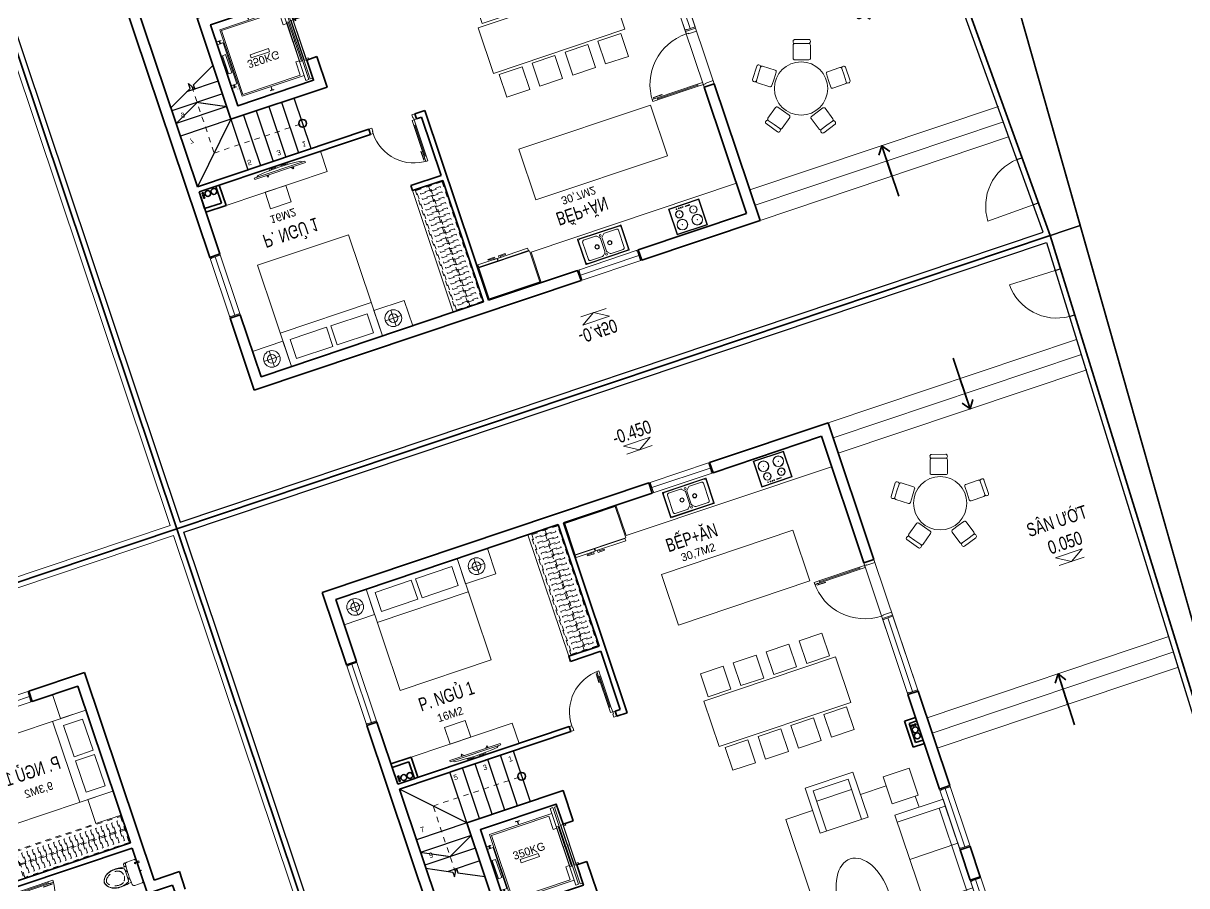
# Model space of a CAD drawing. Header units: metres. Extents: x 551291 to 569219, y 2064429 to 2066248.
# Drawn here: x 552673.39 to 552695.19, y 2065566.87 to 2065583.03 of the extents above; entities that cross this region are included whole.
import ezdxf

# ---------------------------------------------------------------- set-up
doc = ezdxf.new("R2010")
doc.units = ezdxf.units.M
for name, pattern in [('$AUDIT_BAD_LTYPE2', [0]), ('CENTER', [2, 1.25, -0.25, 0.25, -0.25]), ('DASHDOT2', [0.5, 0.25, -0.125, 0, -0.125]), ('HIDDEN2', [0.1875, 0.125, -0.0625]), ('X-5M-G-MB PHONGNGU$0$HIDDEN2', [0.1875, 0.125, -0.0625]), ('xref-thap C (mb tang 32-2)$0$HIDDEN', [0.375, 0.25, -0.125])]:
    doc.linetypes.add(name, pattern=pattern)
doc.layers.get('0').update_dxf_attribs({"linetype": 'CONTINUOUS'})
for name, color, linetype, lineweight in [('-CONCRETE', 1, 'CONTINUOUS', 35), ('-DOOR', 137, 'CONTINUOUS', 9), ('-FURNITURE', 46, 'CONTINUOUS', 9), ('-HATCH', 8, 'CONTINUOUS', 5), ('-KH', 143, 'CONTINUOUS', 13), ('-LINE1', 7, 'CONTINUOUS', 18), ('-LINE2', 252, 'CONTINUOUS', 9), ('-TEXT', 7, 'CONTINUOUS', 15), ('-WALL', 4, 'CONTINUOUS', 35), ('0_IW9_HATCH', 8, 'CONTINUOUS', 18), ('CUA', 147, 'CONTINUOUS', 5)]:
    doc.layers.add(name, color=color, linetype=linetype, lineweight=lineweight)
for name, color, linetype in [('1-NETMANH', 8, 'CONTINUOUS'), ('ChiaLo', 128, 'CENTER'), ('datOBt', 42, 'CONTINUOUS'), ('loKBT', 42, 'CONTINUOUS'), ('SOLO', 7, 'CONTINUOUS'), ('TEXT25', 2, 'CONTINUOUS'), ('ViaHeS', 32, 'CONTINUOUS')]:
    doc.layers.add(name, color=color, linetype=linetype)
doc.styles.add('1', font='arial.ttf')
doc.styles.add('kieuchuDim', font='arial.ttf', dxfattribs={"width": 0.75})
doc.styles.add('T1', font='', dxfattribs={"height": 200})
doc.styles.get('T1').set_extended_font_data('VNgeometric Light')
doc.dimstyles.new('1-100A3', dxfattribs={"dimscale": 100, "dimtxt": 2, "dimasz": 1.2, "dimexe": 1.8, "dimexo": 0, "dimgap": 0.75, "dimtad": 1, "dimdec": 0, "dimzin": 0, "dimdsep": 46, "dimtxsty": 'kieuchuDim', "dimblk": 'ARCHTICK', "dimcen": 0, "dimdle": 1.8, "dimclrd": 256, "dimclre": 256, "dimclrt": 7, "dimadec": 0, "dimazin": 0, "dimtfac": 0.0001, "dimtdec": 0, "dimtix": 1, "dimtmove": 2, "dimatfit": 3, "dimldrblk": 'ARCHTICK', "dimfxl": 0, "dimtolj": 1, "dimtzin": 0, "dimarcsym": 0})

# ---------------------------------------------------------------- blocks, each defined once
blk = doc.blocks.new('*U1145')
at = {"ltscale": 10}
for p, q in [((0, 2400), (0, 0)), ((200, 2355), (200, 45)), ((400, 2355), (400, 0)), ((400, 0), (0, 0))]:
    blk.add_line(p, q, dxfattribs=at)
for points in [[(400, 2400), (400, 2355), (50, 2355), (50, 2340), (0, 2340), (0, 2400)], [(400, 0), (400, 45), (50, 45), (50, 60), (0, 60), (0, 0)]]:
    blk.add_lwpolyline(points, close=True, dxfattribs=at)
blk = doc.blocks.new('*U1202')
at = {"linetype": '$AUDIT_BAD_LTYPE2'}
for p, q in [((70, 100), (70, 600)), ((90, 600), (90, 100))]:
    blk.add_line(p, q, dxfattribs=at)
for points in [[(50, 600), (90, 600), (90, 700), (50, 700), (50, 600)], [(50, 603), (50, 100)], [(50, 100), (90, 100), (90, 0), (50, 0), (50, 100)]]:
    blk.add_lwpolyline(points)
for points in [[(118, 495), (118, 664), (90, 664), (90, 636), (113, 636), (113, 495)], [(0, 0), (50, 0), (50, -40), (60, -40), (60, -100), (0, -100)], [(800, 0), (750, 0), (750, -40), (740, -40), (740, -100), (800, -100)]]:
    blk.add_lwpolyline(points, close=True)
at = {"linetype": '$AUDIT_BAD_LTYPE2', "ltscale": 0.3}
blk.add_arc((50, 0), 700, 0, 90, dxfattribs=at)
blk = doc.blocks.new('A$C18091ED7')
for p, q in [((0, -42), (0, 0)), ((146, -27), (179, -27)), ((146, -27), (146, -30)), ((146, -30), (166, -30)), ((153, -37), (146, -30)), ((152, 0), (152, -27)), ((152, 0), (179, 0)), ((153, -37), (166, -37)), ((153, -40), (153, -37)), ((153, -40), (178, -40)), ((153, -40), (178, -40)), ((153, -40), (153, -42)), ((185, -30), (166, -30)), ((178, -37), (166, -37)), ((185, -30), (178, -37)), ((178, -37), (178, -40)), ((178, -40), (178, -42)), ((179, 0), (179, -27)), ((179, -27), (185, -27)), ((185, -27), (185, -30)), ((-83, -267), (-83, -300)), ((-83, -278), (-83, -288)), ((-61, -290), (-83, -290)), ((-63, -265), (-81, -265)), ((-61, -267), (-61, -300)), ((61, -267), (61, -300)), ((61, -290), (83, -290)), ((63, -265), (81, -265)), ((83, -267), (83, -300)), ((83, -278), (83, -288)), ((165, -262), (165, -290)), ((168, -260), (228, -260)), ((168, -292), (207, -292)), ((231, -274), (231, -262))]:
    blk.add_line(p, q)
for points in [[(230, -219, -0.137407), (225, -235), (222, -241, -0.236081), (198, -255, -0.051961), (-198, -255, -0.236081), (-222, -241), (-225, -235, -0.137407), (-230, -219), (-230, -72, -0.198912), (-226, -63), (-209, -46, -0.198912), (-200, -42), (0, -42), (200, -42, -0.198912), (209, -46), (226, -63, -0.198912), (230, -72)], [(144, -619, -0.212405), (26, -734, -0.027685), (-1, -739, -0.022279), (-26, -734, -0.212405), (-144, -619, -0.142796), (-167, -428, -0.093005), (-128, -309, -0.256439), (-111, -300), (0, -300), (111, -300, -0.256439), (128, -309, -0.093005), (167, -428, -0.142796)]]:
    blk.add_lwpolyline(points, format="xyb", close=True)
at = {"linetype": 'xref-thap C (mb tang 32-2)$0$HIDDEN', "ltscale": 100}
blk.add_lwpolyline([(61, -669, -0.199031), (0, -699, -0.199031), (-61, -669, -0.218924), (-132, -478, -0.153791), (-112, -404, -0.236701), (0, -348, -0.236701), (112, -404, -0.153791), (132, -478, -0.218924)], format="xyb", close=True, dxfattribs=at)
blk.add_circle((166, -78), 13.9)
for centre, radius, start, end in [((-81, -267), 1.98, 90, 180), ((-63, -267), 1.98, 0, 90), ((63, -267), 1.98, 90, 180), ((81, -267), 1.98, 0, 90), ((168, -262), 2.47, 90, 180), ((168, -290), 2.47, 180, 270), ((207, -277), 15.5, 270, 306.4659), ((168, -225), 80.1, 306.4659, 320.3123), ((228, -274), 2.47, 320.3123, 0)]:
    blk.add_arc(centre, radius, start, end)
for points in [[(-156, -259), (-157, -267), (-164, -328), (-169, -385), (-184, -528), (-136, -679), (-50, -735), (-20, -741), (0, -744)], [(156, -259), (157, -267), (164, -328), (169, -385), (184, -528), (136, -679), (50, -735), (20, -741), (0, -744)]]:
    blk.add_open_spline(points, degree=3, knots=[130.613938, 130.613938, 130.613938, 130.613938, 152.852109, 311.129351, 417.703951, 561.383393, 697.692632, 710.812262, 710.812262, 710.812262, 710.812262])
blk = doc.blocks.new('*U1138')
at = {"linetype": 'X-5M-G-MB PHONGNGU$0$HIDDEN2'}
for points in [[(0, 600), (0, 0), (2291, 0), (2291, 600)], [(2271, 580), (2271, 20), (20, 20), (20, 580)], [(2271, 287), (2271, 313), (20, 313), (20, 287)], [(114, 319), (109, 319), (109, 280), (114, 280)], [(228, 319), (223, 319), (223, 280), (228, 280)], [(342, 319), (337, 319), (337, 280), (342, 280)], [(456, 319), (451, 319), (451, 280), (456, 280)], [(570, 319), (565, 319), (565, 280), (570, 280)], [(684, 319), (679, 319), (679, 280), (684, 280)], [(798, 319), (793, 319), (793, 280), (798, 280)], [(912, 319), (907, 319), (907, 280), (912, 280)], [(1026, 319), (1021, 319), (1021, 280), (1026, 280)], [(1140, 319), (1135, 319), (1135, 280), (1140, 280)], [(1254, 319), (1249, 319), (1249, 280), (1254, 280)], [(1368, 319), (1363, 319), (1363, 280), (1368, 280)], [(1482, 319), (1477, 319), (1477, 280), (1482, 280)], [(1596, 319), (1591, 319), (1591, 280), (1596, 280)], [(1710, 319), (1705, 319), (1705, 280), (1710, 280)], [(1824, 319), (1819, 319), (1819, 280), (1824, 280)], [(1938, 319), (1933, 319), (1933, 280), (1938, 280)], [(2052, 319), (2047, 319), (2047, 280), (2052, 280)], [(2166, 319), (2161, 319), (2161, 280), (2166, 280)]]:
    blk.add_lwpolyline(points, close=True, dxfattribs=at)
for points in [[(122, 313), (122, 515), (100, 515), (100, 313)], [(236, 313), (236, 515), (214, 515), (214, 313)], [(350, 313), (350, 515), (328, 515), (328, 313)], [(464, 313), (464, 515), (442, 515), (442, 313)], [(578, 313), (578, 515), (556, 515), (556, 313)], [(692, 313), (692, 515), (670, 515), (670, 313)], [(806, 313), (806, 515), (784, 515), (784, 313)], [(920, 313), (920, 515), (898, 515), (898, 313)], [(1034, 313), (1034, 515), (1012, 515), (1012, 313)], [(1148, 313), (1148, 515), (1126, 515), (1126, 313)], [(1262, 313), (1262, 515), (1240, 515), (1240, 313)], [(1376, 313), (1376, 515), (1354, 515), (1354, 313)], [(1490, 313), (1490, 515), (1468, 515), (1468, 313)], [(1604, 313), (1604, 515), (1582, 515), (1582, 313)], [(1718, 313), (1718, 515), (1696, 515), (1696, 313)], [(1832, 313), (1832, 515), (1810, 515), (1810, 313)], [(1946, 313), (1946, 515), (1924, 515), (1924, 313)], [(2060, 313), (2060, 515), (2038, 515), (2038, 313)], [(2174, 313), (2174, 515), (2152, 515), (2152, 313)], [(100, 287), (100, 92), (122, 92), (122, 287)], [(214, 287), (214, 92), (236, 92), (236, 287)], [(328, 287), (328, 92), (350, 92), (350, 287)], [(442, 287), (442, 92), (464, 92), (464, 287)], [(556, 287), (556, 92), (578, 92), (578, 287)], [(670, 287), (670, 92), (692, 92), (692, 287)], [(784, 287), (784, 92), (806, 92), (806, 287)], [(898, 287), (898, 92), (920, 92), (920, 287)], [(1012, 287), (1012, 92), (1034, 92), (1034, 287)], [(1126, 287), (1126, 92), (1148, 92), (1148, 287)], [(1240, 287), (1240, 92), (1262, 92), (1262, 287)], [(1354, 287), (1354, 92), (1376, 92), (1376, 287)], [(1468, 287), (1468, 92), (1490, 92), (1490, 287)], [(1582, 287), (1582, 92), (1604, 92), (1604, 287)], [(1696, 287), (1696, 92), (1718, 92), (1718, 287)], [(1810, 287), (1810, 92), (1832, 92), (1832, 287)], [(1924, 287), (1924, 92), (1946, 92), (1946, 287)], [(2038, 287), (2038, 92), (2060, 92), (2060, 287)], [(2152, 287), (2152, 92), (2174, 92), (2174, 287)]]:
    blk.add_lwpolyline(points, dxfattribs=at)
blk = doc.blocks.new('MAU M1BT')
at = {"layer": '-FURNITURE'}
blk.add_line((-5943, 12625), (-5943, 11025), dxfattribs=at)
for points in [[(-6600, 13100), (-6101, 13100), (-6101, 12625), (-6600, 12625)], [(-6491, 12485), (-6115, 12485), (-6115, 11867), (-6491, 11867)], [(-6491, 11165), (-6115, 11165), (-6115, 11782), (-6491, 11782)], [(-6600, 10550), (-6101, 10550), (-6101, 11025), (-6600, 11025)]]:
    blk.add_lwpolyline(points, close=True, dxfattribs=at)
blk.add_lwpolyline([(-6600, 12625), (-4600, 12625), (-4600, 11025), (-6600, 11025), (-6600, 12625)], dxfattribs=at)
at = {"layer": '-LINE1', "ltscale": 10}
blk.add_lwpolyline([(2760, -4600), (3100, -4600), (3100, 15200), (-9200, 15200), (-9200, -4600), (-3500, -4600)], dxfattribs=at)
at = {"layer": '-WALL'}
for p, q in [((-6800, 13300), (-5700, 13300)), ((-6800, 13300), (-6800, 9200)), ((-6600, 13100), (-5700, 13100)), ((-6600, 13100), (-6600, 10000)), ((-5700, 13100), (-5700, 13300)), ((-3600, 10000), (-6600, 10000)), ((-4300, 9900), (-6600, 9900)), ((-6600, 9900), (-6600, 9000)), ((-7300, 8850), (-7300, 9200)), ((-6800, 9200), (-7300, 9200)), ((-7100, 8850), (-7100, 9000)), ((-6600, 9000), (-7100, 9000))]:
    blk.add_line(p, q, dxfattribs=at)
blk.add_lwpolyline([(-9300, -4700), (3200, -4700), (3200, 15300), (-9300, 15300)], close=True, dxfattribs=at)
at = {"layer": '1-NETMANH', "linetype": 'DASHDOT2'}
blk.add_line((-6097, 12604), (-6097, 12604), dxfattribs=at)
at = {"layer": '-DOOR', "xscale": 0.5000000000000001, "yscale": 0.5000000000000001, "zscale": 0.5000000000000001, "rotation": 90}
blk.add_blockref('*U1145', (-4500, 13100), dxfattribs=at)
at = {"layer": '-DOOR', "xscale": -1, "rotation": 90}
blk.add_blockref('*U1202', (-4300, 9850), dxfattribs=at)
at = {"layer": '-FURNITURE', "extrusion": (0, 0, -1), "xscale": 0.916666666665974, "yscale": 0.916666666665974, "zscale": -0.916666666665974, "rotation": 180}
blk.add_blockref('*U1138', (6600, 10550), dxfattribs=at)
at = {"layer": '-FURNITURE', "rotation": 89.99999999999999}
blk.add_blockref('A$C18091ED7', (-6643, 9450), dxfattribs=at)
at = {"layer": '-TEXT', "color": 2, "width": 0.75}
blk.add_text('P. NGỦ 1', height=250, dxfattribs=at).set_placement((-5828, 11736))
at = {"layer": 'TEXT25', "style": 'T1'}
blk.add_text('9,3M2', height=150, rotation=360, dxfattribs=at).set_placement((-5568, 11415))
blk = doc.blocks.new('A$Ca351c59e')
at = {"layer": '-FURNITURE'}
for points in [[(200, 1555), (650, 1555), (650, 2005), (200, 2005), (200, 1555)], [(850, 1555), (1300, 1555), (1300, 2005), (850, 2005), (850, 1555)], [(1500, 1555), (1950, 1555), (1950, 2005), (1500, 2005), (1500, 1555)], [(2150, 1555), (2600, 1555), (2600, 2005), (2150, 2005), (2150, 1555)], [(100, 602), (2700, 602), (2700, 1502), (100, 1502), (100, 602)], [(200, 550), (650, 550), (650, 100), (200, 100), (200, 550)], [(850, 550), (1300, 550), (1300, 100), (850, 100), (850, 550)], [(1500, 550), (1950, 550), (1950, 100), (1500, 100), (1500, 550)], [(2150, 550), (2600, 550), (2600, 100), (2150, 100), (2150, 550)]]:
    blk.add_lwpolyline(points, dxfattribs=at)
blk = doc.blocks.new('*U1155')
at = {"ltscale": 10}
for p, q in [((0, 2400), (0, 0)), ((200, 2355), (200, 45)), ((400, 2355), (400, 0)), ((400, 0), (0, 0))]:
    blk.add_line(p, q, dxfattribs=at)
for points in [[(400, 2400), (400, 2355), (50, 2355), (50, 2340), (0, 2340), (0, 2400)], [(400, 0), (400, 45), (50, 45), (50, 60), (0, 60), (0, 0)]]:
    blk.add_lwpolyline(points, close=True, dxfattribs=at)
blk = doc.blocks.new('*U1156')
at = {"ltscale": 10}
for p, q in [((0, 3000), (0, 0)), ((200, 2955), (200, 45)), ((400, 2955), (400, 0)), ((400, 0), (0, 0))]:
    blk.add_line(p, q, dxfattribs=at)
for points in [[(400, 3000), (400, 2955), (50, 2955), (50, 2940), (0, 2940), (0, 3000)], [(400, 0), (400, 45), (50, 45), (50, 60), (0, 60), (0, 0)]]:
    blk.add_lwpolyline(points, close=True, dxfattribs=at)
blk = doc.blocks.new('*U1159')
at = {"linetype": 'X-5M-G-MB PHONGNGU$0$HIDDEN2'}
for points in [[(0, 600), (0, 0), (2618, 0), (2618, 600)], [(2598, 580), (2598, 20), (20, 20), (20, 580)], [(2598, 287), (2598, 313), (20, 313), (20, 287)], [(114, 319), (109, 319), (109, 280), (114, 280)], [(228, 319), (223, 319), (223, 280), (228, 280)], [(342, 319), (337, 319), (337, 280), (342, 280)], [(456, 319), (451, 319), (451, 280), (456, 280)], [(570, 319), (565, 319), (565, 280), (570, 280)], [(684, 319), (679, 319), (679, 280), (684, 280)], [(798, 319), (793, 319), (793, 280), (798, 280)], [(912, 319), (907, 319), (907, 280), (912, 280)], [(1026, 319), (1021, 319), (1021, 280), (1026, 280)], [(1140, 319), (1135, 319), (1135, 280), (1140, 280)], [(1254, 319), (1249, 319), (1249, 280), (1254, 280)], [(1368, 319), (1363, 319), (1363, 280), (1368, 280)], [(1482, 319), (1477, 319), (1477, 280), (1482, 280)], [(1596, 319), (1591, 319), (1591, 280), (1596, 280)], [(1710, 319), (1705, 319), (1705, 280), (1710, 280)], [(1824, 319), (1819, 319), (1819, 280), (1824, 280)], [(1938, 319), (1933, 319), (1933, 280), (1938, 280)], [(2052, 319), (2047, 319), (2047, 280), (2052, 280)], [(2166, 319), (2161, 319), (2161, 280), (2166, 280)], [(2280, 319), (2275, 319), (2275, 280), (2280, 280)], [(2394, 319), (2389, 319), (2389, 280), (2394, 280)], [(2508, 319), (2503, 319), (2503, 280), (2508, 280)]]:
    blk.add_lwpolyline(points, close=True, dxfattribs=at)
for points in [[(122, 313), (122, 515), (100, 515), (100, 313)], [(236, 313), (236, 515), (214, 515), (214, 313)], [(350, 313), (350, 515), (328, 515), (328, 313)], [(464, 313), (464, 515), (442, 515), (442, 313)], [(578, 313), (578, 515), (556, 515), (556, 313)], [(692, 313), (692, 515), (670, 515), (670, 313)], [(806, 313), (806, 515), (784, 515), (784, 313)], [(920, 313), (920, 515), (898, 515), (898, 313)], [(1034, 313), (1034, 515), (1012, 515), (1012, 313)], [(1148, 313), (1148, 515), (1126, 515), (1126, 313)], [(1262, 313), (1262, 515), (1240, 515), (1240, 313)], [(1376, 313), (1376, 515), (1354, 515), (1354, 313)], [(1490, 313), (1490, 515), (1468, 515), (1468, 313)], [(1604, 313), (1604, 515), (1582, 515), (1582, 313)], [(1718, 313), (1718, 515), (1696, 515), (1696, 313)], [(1832, 313), (1832, 515), (1810, 515), (1810, 313)], [(1946, 313), (1946, 515), (1924, 515), (1924, 313)], [(2060, 313), (2060, 515), (2038, 515), (2038, 313)], [(2174, 313), (2174, 515), (2152, 515), (2152, 313)], [(2288, 313), (2288, 515), (2266, 515), (2266, 313)], [(2402, 313), (2402, 515), (2380, 515), (2380, 313)], [(2516, 313), (2516, 515), (2494, 515), (2494, 313)], [(100, 287), (100, 92), (122, 92), (122, 287)], [(214, 287), (214, 92), (236, 92), (236, 287)], [(328, 287), (328, 92), (350, 92), (350, 287)], [(442, 287), (442, 92), (464, 92), (464, 287)], [(556, 287), (556, 92), (578, 92), (578, 287)], [(670, 287), (670, 92), (692, 92), (692, 287)], [(784, 287), (784, 92), (806, 92), (806, 287)], [(898, 287), (898, 92), (920, 92), (920, 287)], [(1012, 287), (1012, 92), (1034, 92), (1034, 287)], [(1126, 287), (1126, 92), (1148, 92), (1148, 287)], [(1240, 287), (1240, 92), (1262, 92), (1262, 287)], [(1354, 287), (1354, 92), (1376, 92), (1376, 287)], [(1468, 287), (1468, 92), (1490, 92), (1490, 287)], [(1582, 287), (1582, 92), (1604, 92), (1604, 287)], [(1696, 287), (1696, 92), (1718, 92), (1718, 287)], [(1810, 287), (1810, 92), (1832, 92), (1832, 287)], [(1924, 287), (1924, 92), (1946, 92), (1946, 287)], [(2038, 287), (2038, 92), (2060, 92), (2060, 287)], [(2152, 287), (2152, 92), (2174, 92), (2174, 287)], [(2266, 287), (2266, 92), (2288, 92), (2288, 287)], [(2380, 287), (2380, 92), (2402, 92), (2402, 287)], [(2494, 287), (2494, 92), (2516, 92), (2516, 287)]]:
    blk.add_lwpolyline(points, dxfattribs=at)
blk = doc.blocks.new('XR.MB.LM123$0$tvi 1')
blk.add_lwpolyline([(29, 0), (29, -1000), (0, -1000), (0, 0)], close=True)
for points in [[(29, -50), (52, -81)], [(-24, -236), (-39, -252)], [(0, -285), (-39, -252)], [(0, -256), (-24, -236)], [(70, -315), (111, -350), (111, -650), (70, -685)], [(89, -446), (89, -360), (71, -345)], [(89, -554), (89, -640), (71, -655)], [(89, -446), (73, -446)], [(89, -554), (73, -554)], [(0, -715), (-39, -748)], [(-24, -764), (-39, -748)], [(0, -744), (-24, -764)], [(29, -950), (52, -919)]]:
    blk.add_lwpolyline(points)
blk.add_arc((-4025, -500), 4099, 354.1311, 5.8689)
blk = doc.blocks.new('A$C14986441')
at = {"ltscale": 3}
for p, q in [((-250, 420), (-250, -420)), ((240, 430), (-240, 430)), ((-200, 325), (-200, 87)), ((170, 355), (-170, 355)), ((200, 87), (200, 325)), ((250, -420), (250, 420)), ((-191, 66), (-149, 24)), ((-128, 15), (128, 15)), ((149, 24), (191, 66)), ((-200, -325), (-200, -87)), ((-191, -66), (-149, -24)), ((-128, -15), (128, -15)), ((149, -24), (191, -66)), ((200, -87), (200, -325)), ((-240, -430), (240, -430)), ((170, -355), (-170, -355))]:
    blk.add_line(p, q, dxfattribs=at)
blk.add_lwpolyline([(240, -390), (240, 390, 0.414214), (210, 420), (-210, 420, 0.414214), (-240, 390), (-240, -390, 0.414214), (-210, -420), (210, -420, 0.414214)], format="xyb", close=True, dxfattribs=at)
for centre, radius in [((-186, 0), 17.5), ((0, 125), 40), ((0, 125), 35), ((185, 0), 17.5), ((0, -125), 40), ((0, -125), 35)]:
    blk.add_circle(centre, radius, dxfattribs=at)
for centre, radius, start, end in [((-240, 420), 10, 90, 180), ((-170, 325), 30, 90, 180), ((170, 325), 30, 0, 90), ((240, 420), 10, 0, 90), ((-170, 87), 30, 180, 225), ((-128, 45), 30, 225, 270), ((128, 45), 30, 270, 315), ((170, 87), 30, 315, 0), ((-170, -87), 30, 135, 180), ((-128, -45), 30, 90, 135), ((128, -45), 30, 45, 90), ((170, -87), 30, 0, 45), ((-240, -420), 10, 180, 270), ((-170, -325), 30, 180, 270), ((170, -325), 30, 270, 0), ((240, -420), 10, 270, 0)]:
    blk.add_arc(centre, radius, start, end, dxfattribs=at)
blk = doc.blocks.new('A$C23F441E4')
at = {"ltscale": 3}
blk.add_lwpolyline([(-300, 0), (-300, -510), (300, -510), (300, 0), (-300, 0)], dxfattribs=at)
for points in [[(-290, -10), (-290, -500), (290, -500), (290, -10)], [(-100, -46), (-15, -46), (-15, -56), (-100, -56)]]:
    blk.add_lwpolyline(points, close=True, dxfattribs=at)
for centre, radius in [((-139, -156), 70), ((-139, -156), 67), ((-139, -156), 2), ((37, -48), 6.6), ((74, -48), 6.6), ((139, -156), 70), ((139, -156), 67), ((112, -48), 6.6), ((139, -156), 2), ((160, -48), 6.6), ((-147, -359), 100), ((-147, -359), 97), ((-147, -359), 2), ((147, -359), 100), ((147, -359), 97), ((147, -359), 2)]:
    blk.add_circle(centre, radius, dxfattribs=at)
blk = doc.blocks.new('A$C55AD6C8F')
at = {"ltscale": 3}
for p, q in [((-670, 624), (-670, 1000)), ((-670, 1000), (-624, 1000)), ((-624, 1000), (-624, 624)), ((0, 1000), (-615, 1000)), ((-615, 1000), (-615, 0)), ((0, 0), (0, 1000)), ((-624, 624), (-670, 624)), ((-670, 613), (-670, 18)), ((-624, 613), (-670, 613)), ((-624, 18), (-624, 613)), ((-670, 18), (-624, 18)), ((-615, 0), (0, 0))]:
    blk.add_line(p, q, dxfattribs=at)
at = {"ltscale": 3, "elevation": 0}
for points in [[(-670, 688), (-670, 657), (-710, 657), (-710, 788), (-691, 788), (-691, 688)], [(-670, 549), (-670, 580), (-710, 580), (-710, 449), (-691, 449), (-691, 549)]]:
    blk.add_lwpolyline(points, close=True, dxfattribs=at)
blk = doc.blocks.new('*U1121')
at = {"ltscale": 10}
for p, q in [((0, 2400), (0, 0)), ((200, 2355), (200, 45)), ((400, 2355), (400, 0)), ((400, 0), (0, 0))]:
    blk.add_line(p, q, dxfattribs=at)
for points in [[(400, 2400), (400, 2355), (50, 2355), (50, 2340), (0, 2340), (0, 2400)], [(400, 0), (400, 45), (50, 45), (50, 60), (0, 60), (0, 0)]]:
    blk.add_lwpolyline(points, close=True, dxfattribs=at)
blk = doc.blocks.new('*U1163')
at = {"linetype": '$AUDIT_BAD_LTYPE2'}
for p, q in [((70, 100), (70, 710)), ((90, 710), (90, 100))]:
    blk.add_line(p, q, dxfattribs=at)
for points in [[(50, 710), (90, 710), (90, 810), (50, 810), (50, 710)], [(50, 713), (50, 100)], [(50, 100), (90, 100), (90, 0), (50, 0), (50, 100)]]:
    blk.add_lwpolyline(points)
for points in [[(118, 605), (118, 774), (90, 774), (90, 746), (113, 746), (113, 605)], [(0, 0), (50, 0), (50, -40), (60, -40), (60, -100), (0, -100)], [(910, 0), (860, 0), (860, -40), (850, -40), (850, -100), (910, -100)]]:
    blk.add_lwpolyline(points, close=True)
at = {"linetype": '$AUDIT_BAD_LTYPE2', "ltscale": 0.3}
blk.add_arc((50, 0), 810, 0, 90, dxfattribs=at)
blk = doc.blocks.new('A$C8a974c9c')
for p, q in [((1750, 2643), (1750, 2957)), ((1593, 2800), (1908, 2800)), ((1343, 2500), (1343, 700)), ((1750, 557), (1750, 243)), ((1593, 400), (1908, 400))]:
    blk.add_line(p, q)
for points in [[(2000, 3100), (1500, 3100), (1500, 2500), (2000, 2500)], [(1891, 2360), (1514, 2360), (1514, 1643), (1891, 1643)], [(1891, 840), (1514, 840), (1514, 1558), (1891, 1558)], [(2000, 100), (1500, 100), (1500, 700), (2000, 700)]]:
    blk.add_lwpolyline(points, close=True)
blk.add_lwpolyline([(2000, 2500), (0, 2500), (0, 700), (2000, 700), (2000, 2500)])
for centre, radius in [((1750, 2800), 157), ((1750, 2800), 82.4), ((1750, 400), 157), ((1750, 400), 82.4)]:
    blk.add_circle(centre, radius)
blk = doc.blocks.new('_ArchTick')
at = {"color": 0, "linetype": 'ByBlock', "const_width": 0.15}
blk.add_lwpolyline([(-0.5, -0.5), (0.5, 0.5)], dxfattribs=at)
blk = doc.blocks.new('A$C9f88419c')
at = {"layer": '-FURNITURE'}
for points in [[(50, 2761), (50, 2631), (1000, 2631), (1000, 2761)], [(50, 2631), (50, 235), (173, 235), (173, 2631)], [(50, 1851), (1000, 1851), (1000, 2631), (50, 2631)], [(50, 971), (1000, 971), (1000, 1851), (50, 1851)], [(1000, 100), (1000, 971), (50, 971), (50, 100)], [(50, 100), (50, 235), (1000, 235), (1000, 100)]]:
    blk.add_lwpolyline(points, close=True, dxfattribs=at)
blk = doc.blocks.new('A$Cb65e9cbc')
at = {"layer": '-FURNITURE'}
for p, q in [((0, 1000), (1062, 1000)), ((0, 1000), (0, 0)), ((1062, 1000), (1062, 0)), ((144, 892), (144, 0)), ((144, 892), (918, 892)), ((918, 892), (918, 0)), ((144, 658), (918, 658)), ((1062, 0), (0, 0))]:
    blk.add_line(p, q, dxfattribs=at)
blk = doc.blocks.new('BG1')
at = {"layer": '-FURNITURE'}
for points in [[(192122, 39978), (191610, 39978), (191610, 39446), (192122, 39446)], [(192122, 35850), (191610, 35850), (191610, 36382), (192122, 36382)]]:
    blk.add_lwpolyline(points, close=True, dxfattribs=at)
for points in [[(192632, 39799), (192122, 39799)], [(193507, 35932), (194108, 35932), (194108, 39799), (193578, 39799)], [(191667, 39446), (191667, 39225)], [(192122, 35932), (192561, 35932)]]:
    blk.add_lwpolyline(points, dxfattribs=at)
at = {"layer": '-FURNITURE', "extrusion": (0, 0, -1)}
blk.add_ellipse((193196, 37898), major_axis=(0, 819), ratio=0.590915, dxfattribs=at)
at = {"layer": '-FURNITURE', "xscale": 0.8910000000000003, "yscale": 0.8910000000000003, "zscale": 0.8910000000000003}
blk.add_blockref('A$Cb65e9cbc', (192632, 39354), dxfattribs=at)
at = {"layer": '-FURNITURE', "xscale": -1, "rotation": 180}
blk.add_blockref('A$C9f88419c', (191142, 39325), dxfattribs=at)
at = {"layer": '-FURNITURE', "xscale": -0.8910000000000003, "yscale": 0.8910000000000003, "zscale": 0.8910000000000003, "rotation": 180}
blk.add_blockref('A$Cb65e9cbc', (192561, 36377), dxfattribs=at)
blk = doc.blocks.new('*U1160')
at = {"linetype": '$AUDIT_BAD_LTYPE2'}
for p, q in [((70, 100), (70, 900)), ((90, 900), (90, 100))]:
    blk.add_line(p, q, dxfattribs=at)
for points in [[(50, 900), (90, 900), (90, 1000), (50, 1000), (50, 900)], [(50, 903), (50, 100)], [(50, 100), (90, 100), (90, 0), (50, 0), (50, 100)]]:
    blk.add_lwpolyline(points)
for points in [[(118, 795), (118, 964), (90, 964), (90, 936), (113, 936), (113, 795)], [(0, 0), (50, 0), (50, -40), (60, -40), (60, -200), (0, -200)], [(1100, 0), (1050, 0), (1050, -40), (1040, -40), (1040, -200), (1100, -200)]]:
    blk.add_lwpolyline(points, close=True)
at = {"linetype": '$AUDIT_BAD_LTYPE2', "ltscale": 0.3}
blk.add_arc((50, 0), 1000, 0, 90, dxfattribs=at)
blk = doc.blocks.new('THANG M 350KG')
at = {"layer": '-CONCRETE'}
for points in [[(1200, -1700), (1800, -1700), (1800, 200), (-200, 200), (-200, -1700), (400, -1700)], [(1200, -1500), (1600, -1500), (1600, 0), (0, 0), (0, -1500), (400, -1500)], [(400, -1500), (400, -1700)], [(1200, -1500), (1200, -1700)]]:
    blk.add_lwpolyline(points, dxfattribs=at)
at = {"layer": '-LINE2', "linetype": 'Continuous', "ltscale": 2}
for p, q in [((142, -134), (1458, -134)), ((142, -1365), (142, -134)), ((170, -161), (1430, -161)), ((170, -1293), (170, -161)), ((299, -101), (296, -101)), ((341, -19), (341, -46)), ((344, -19), (341, -19)), ((341, -98), (341, -71)), ((344, -19), (344, -46)), ((344, -98), (344, -71)), ((389, -51), (349, -51)), ((389, -54), (349, -54)), ((389, -63), (349, -63)), ((389, -66), (349, -66)), ((392, -57), (392, -60)), ((395, -57), (395, -60)), ((1205, -57), (1205, -60)), ((1208, -57), (1208, -60)), ((1211, -51), (1251, -51)), ((1211, -54), (1251, -54)), ((1211, -63), (1251, -63)), ((1211, -66), (1251, -66)), ((1211, -101), (1214, -101)), ((1256, -19), (1259, -19)), ((1256, -19), (1256, -46)), ((1256, -98), (1256, -71)), ((1259, -19), (1259, -46)), ((1259, -98), (1259, -71)), ((1430, -1293), (1430, -161)), ((1458, -1365), (1458, -134)), ((170, -1293), (431, -1293)), ((431, -1365), (431, -1293)), ((1430, -1293), (1168, -1293)), ((1168, -1365), (1168, -1293)), ((1556, -1365), (44, -1365)), ((44, -1419), (44, -1365)), ((1556, -1419), (44, -1419)), ((1556, -1446), (44, -1446)), ((44, -1446), (44, -1500)), ((44, -1500), (400, -1500)), ((400, -1496), (400, -1504)), ((400, -1496), (431, -1496)), ((400, -1504), (409, -1504)), ((401, -1497), (401, -1503)), ((401, -1497), (430, -1497)), ((401, -1503), (409, -1503)), ((1195, -1456), (404, -1456)), ((404, -1456), (404, -1492)), ((1195, -1492), (404, -1492)), ((1191, -1369), (409, -1369)), ((409, -1399), (409, -1369)), ((1191, -1399), (409, -1399)), ((409, -1503), (409, -1504)), ((430, -1497), (430, -1539)), ((1168, -1496), (431, -1496)), ((431, -1496), (431, -1541)), ((800, -1369), (800, -1399)), ((800, -1456), (800, -1492)), ((1168, -1496), (1168, -1541)), ((1200, -1496), (1168, -1496)), ((1170, -1497), (1170, -1539)), ((1199, -1497), (1170, -1497)), ((1191, -1399), (1191, -1369)), ((1199, -1503), (1191, -1503)), ((1191, -1503), (1191, -1504)), ((1200, -1504), (1191, -1504)), ((1195, -1456), (1195, -1492)), ((1199, -1497), (1199, -1503)), ((1200, -1496), (1200, -1504)), ((1556, -1500), (1200, -1500)), ((1556, -1419), (1556, -1365)), ((1556, -1446), (1556, -1500)), ((400, -1532), (400, -1541)), ((400, -1532), (409, -1532)), ((400, -1541), (431, -1541)), ((401, -1533), (401, -1539)), ((401, -1533), (409, -1533)), ((401, -1539), (430, -1539)), ((409, -1532), (409, -1533)), ((1200, -1541), (1168, -1541)), ((1199, -1539), (1170, -1539)), ((1191, -1532), (1191, -1533)), ((1200, -1532), (1191, -1532)), ((1199, -1533), (1191, -1533)), ((1199, -1533), (1199, -1539)), ((1200, -1532), (1200, -1541))]:
    blk.add_line(p, q, dxfattribs=at)
for points in [[(395, 0), (395, -117), (1205, -117), (1205, 0)], [(620, -26), (980, -26), (980, -91), (620, -91)], [(768, -526), (832, -526), (832, -886), (768, -886)]]:
    blk.add_lwpolyline(points, close=True, dxfattribs=at)
for points in [[(98, -710), (124, -710, 0.414214), (125, -709), (125, -706), (125, -702, 0.414214), (124, -701), (98, -701, -0.256978), (94, -704), (82, -704, -0.414214), (79, -701), (76, -675, 0.414214), (74, -672), (69, -672), (69, -706), (69, -739), (74, -739, 0.414214), (76, -737), (79, -710, -0.414214), (82, -707), (94, -707, -0.256978), (98, -710)], [(1502, -710), (1476, -710, -0.414214), (1475, -709), (1475, -706), (1475, -702, -0.414214), (1476, -701), (1502, -701, 0.256978), (1506, -704), (1518, -704, 0.414214), (1521, -701), (1524, -675, -0.414214), (1526, -672), (1531, -672), (1531, -706), (1531, -739), (1526, -739, -0.414214), (1524, -737), (1521, -710, 0.414214), (1518, -707), (1506, -707, 0.256978), (1502, -710)]]:
    blk.add_lwpolyline(points, format="xyb", dxfattribs=at)
for centre, radius, start, end in [((349, -46), 8.46, 180, 270), ((349, -71), 8.46, 90, 180), ((349, -46), 5.58, 180, 270), ((349, -71), 5.58, 90, 180), ((389, -57), 5.58, 0, 90), ((389, -57), 2.7, 0, 90), ((389, -60), 5.58, 270, 0), ((389, -60), 2.7, 270, 0), ((1211, -57), 5.58, 90, 180), ((1211, -60), 5.58, 180, 270), ((1211, -57), 2.7, 90, 180), ((1211, -60), 2.7, 180, 270), ((1251, -46), 5.58, 270, 0), ((1251, -46), 8.46, 270, 0), ((1251, -71), 8.46, 0, 90), ((1251, -71), 5.58, 0, 90)]:
    blk.add_arc(centre, radius, start, end, dxfattribs=at)
blk = doc.blocks.new('TABLE-02')
for p, q in [((86, 858), (86, 858)), ((115, 849), (241, 808)), ((367, 767), (241, 808)), ((362, 775), (362, 775)), ((396, 757), (396, 757)), ((-772, 371), (-694, 479)), ((-616, 586), (-694, 479)), ((-625, 583), (-625, 583)), ((-598, 610), (-598, 610)), ((-789, 347), (-789, 347)), ((843, 183), (843, 183)), ((843, 153), (843, 20)), ((843, -112), (843, 20)), ((843, -142), (843, -142)), ((848, -105), (848, -105)), ((-765, -380), (-765, -380)), ((-748, -405), (-670, -512)), ((-748, -414), (-748, -414)), ((-592, -619), (-670, -512)), ((-574, -643), (-574, -643)), ((125, -845), (125, -845)), ((154, -836), (280, -795)), ((163, -839), (163, -839)), ((406, -754), (280, -795)), ((434, -745), (434, -745))]:
    blk.add_line(p, q)
for points in [[(273, 476, 0.414214), (310, 495), (386, 729, 0.414214), (367, 767, 0.414214), (405, 786), (409, 800, 0.414214), (390, 838), (138, 920, 0.414214), (100, 900), (96, 886, 0.414214), (115, 849, 0.414214), (77, 829), (1, 596, 0.414214), (20, 558), (146, 517)], [(-369, 406, 0.414214), (-375, 448), (-574, 593, 0.414214), (-616, 586, 0.414214), (-622, 628), (-634, 637, 0.414214), (-676, 630), (-832, 415, 0.414214), (-825, 373), (-813, 365, 0.414214), (-772, 371, 0.414214), (-765, 329), (-566, 185, 0.414214), (-524, 192), (-446, 299)], [(537, -112, 0.414214), (567, -142), (813, -142, 0.414214), (843, -112, 0.414214), (873, -142), (887, -142, 0.414214), (917, -112), (917, 153, 0.414214), (887, 183), (873, 183, 0.414214), (843, 153, 0.414214), (813, 183), (567, 183, 0.414214), (537, 153), (537, 20)], [(-500, -225, 0.414214), (-542, -218), (-741, -363, 0.414214), (-748, -405, 0.414214), (-789, -398), (-801, -407, 0.414214), (-808, -448), (-652, -663, 0.414214), (-610, -670), (-598, -661, 0.414214), (-592, -619, 0.414214), (-550, -626), (-351, -481, 0.414214), (-344, -439), (-422, -332)], [(59, -545, 0.414214), (40, -583), (116, -817, 0.414214), (154, -836, 0.414214), (134, -874), (139, -888, 0.414214), (177, -907), (429, -825, 0.414214), (448, -787), (444, -773, 0.414214), (406, -754, 0.414214), (425, -716), (349, -483, 0.414214), (312, -463), (185, -504)]]:
    blk.add_lwpolyline(points, format="xyb", close=True)
blk.add_circle((0, 0), 500)
blk = doc.blocks.new('MAU M2BT')
at = {"layer": '-CONCRETE'}
for centre, radius in [((256, 6029, 0), 13), ((256, 5991, 0), 13), ((256, 5949, 0), 13), ((347, 5980, 0), 55), ((467, 5980, 0), 55), ((9671, 3870, 0), 13), ((9720, 3779, 0), 55), ((9720, 3658, 0), 55), ((9709, 3870, 0), 13), ((9751, 3870, 0), 13)]:
    blk.add_circle(centre, radius, dxfattribs=at)
at = {"layer": '-FURNITURE'}
for p, q in [((4000, 7150), (4000, 9550)), ((5740, 9550), (5740, 8950)), ((9800, 8950), (5740, 8950)), ((4600, 7150), (4000, 7150))]:
    blk.add_line(p, q, dxfattribs=at)
for points in [[(6136, 7050), (6136, 8050), (8736, 8050), (8736, 7050)], [(1370, 6300), (1780, 6300), (1780, 6627), (1370, 6627)], [(600, 5900), (600, 6300), (2600, 6300), (2600, 5900)]]:
    blk.add_lwpolyline(points, close=True, dxfattribs=at)
at = {"layer": '-HATCH'}
for p, q in [((9800, 7050), (9800, 4450)), ((10000, 7050), (10000, 4450))]:
    blk.add_line(p, q, dxfattribs=at)
at = {"layer": '-KH'}
for p, q in [((6241, 10395), (6738, 10395)), ((13750, 5836), (13253, 5836)), ((13750, 5836), (13253, 5836))]:
    blk.add_line(p, q, dxfattribs=at)
for points in [[(6753, 10554), (6226, 10554), (6489, 10395)], [(13238, 5995), (13765, 5995), (13502, 5836)], [(13238, 5995), (13765, 5995), (13502, 5836)]]:
    blk.add_lwpolyline(points, close=True, dxfattribs=at)
at = {"layer": '-KH', "linetype": 'HIDDEN2', "ltscale": 5}
blk.add_lwpolyline([(700, 3983), (700, 5300), (2450, 5300)], dxfattribs=at)
at = {"layer": '-KH'}
for points in [[(6489, 10395), (6489, 10554), (6753, 10554), (6489, 10395)], [(13502, 5836), (13502, 5995), (13238, 5995), (13502, 5836)], [(13502, 5836), (13502, 5995), (13238, 5995), (13502, 5836)]]:
    blk.add_solid(points, dxfattribs=at)
at = {"layer": '-LINE1'}
blk.add_lwpolyline([(14943, 11101), (14044, 11122, 0.390021), (14923, 10201)], format="xyb", dxfattribs=at)
at = {"layer": '-WALL'}
for p, q in [((6459, 9750), (0, 9750)), ((0, 9750), (0, 8325)), ((6459, 9550), (6459, 9750)), ((7659, 9750), (10000, 9750)), ((7659, 9550), (7659, 9750)), ((10000, 9750), (10000, 7050)), ((4600, 9550), (200, 9550)), ((200, 8325), (200, 9550)), ((4600, 7150), (4600, 9550)), ((4700, 9550), (4700, 5800)), ((4700, 9550), (6459, 9550)), ((9800, 9550), (7659, 9550)), ((9800, 7050), (9800, 9550)), ((0, 8325), (200, 8325)), ((0, 1350), (0, 7125)), ((0, 7125), (200, 7125)), ((200, 7125), (200, 5900)), ((4600, 7150), (4000, 7150)), ((4000, 7150), (4000, 7050)), ((4000, 7050), (4600, 7050)), ((4600, 5900), (4600, 7050)), ((10000, 7050), (9800, 7050)), ((600, 6300), (200, 6300)), ((530, 6230), (200, 6230)), ((200, 6230), (200, 5900)), ((530, 6230), (530, 5900)), ((600, 6300), (600, 5900)), ((200, 5900), (3590, 5900)), ((3590, 5900), (3590, 5800)), ((4500, 5800), (4500, 5900)), ((4500, 5900), (4600, 5900)), ((3590, 5800), (200, 5800)), ((200, 5800), (200, 1800)), ((4700, 5800), (4500, 5800)), ((10000, 4450), (9800, 4450)), ((9800, 4450), (9800, 2581)), ((10000, 2581), (10000, 4450)), ((9580, 3480), (9580, 3996)), ((9580, 3996), (9800, 3996)), ((9650, 3550), (9650, 3926)), ((9650, 3926), (9800, 3926)), ((9650, 3550), (9800, 3550)), ((9580, 3480), (9800, 3480)), ((10000, 2581), (9800, 2581)), ((9800, 1381), (9800, 781)), ((10000, 1381), (9800, 1381)), ((10000, 781), (10000, 1381)), ((10000, 781), (9800, 781))]:
    blk.add_line(p, q, dxfattribs=at)
blk.add_lwpolyline([(-2200, 11750), (15059, 11750), (14710, -3251), (9593, -8250), (-2200, -8250)], close=True, dxfattribs=at)
at = {"layer": '-WALL', "const_width": 20}
blk.add_lwpolyline([(200, 4550), (700, 4300), (1200, 4550)], dxfattribs=at)
at = {"layer": '-WALL'}
blk.add_circle((2450, 5300), 72.3, dxfattribs=at)
at = {"layer": '0_IW9_HATCH'}
for p, q in [((10000, 9750), (14912, 9750)), ((14768, 3550), (14912, 9760)), ((10000, 9450), (14912, 9450)), ((10000, 9150), (14912, 9150)), ((10000, 3920), (14782, 3920)), ((10000, 3620), (14775, 3620)), ((10000, 3320), (14768, 3320))]:
    blk.add_line(p, q, dxfattribs=at)
at = {"layer": 'SOLO'}
for p, q in [((14943, 11101), (15043, 11098)), ((14923, 10201), (15022, 10199)), ((1200, 4800), (1200, 5800)), ((1450, 4800), (1450, 5800)), ((1700, 4800), (1700, 5800)), ((1950, 4800), (1950, 5800)), ((2200, 4800), (2200, 5800)), ((2450, 5800), (2450, 4800)), ((1200, 4800), (200, 4800)), ((1200, 4550), (200, 4550)), ((1200, 4300), (200, 4300)), ((1200, 4050), (576, 4050))]:
    blk.add_line(p, q, dxfattribs=at)
for points in [[(200, -8150), (-2100, -8150), (-2100, 11650), (14956, 11650), (14611, -3208), (9655, -8050), (8400, -8050), (8400, -8250)], [(1200, 4800), (200, 5800)], [(200, 4238), (658, 4009), (658, 3912), (742, 4056), (742, 3967), (1200, 3738)]]:
    blk.add_lwpolyline(points, dxfattribs=at)
at = {"layer": '-DOOR', "yscale": 0.5000000000000001, "zscale": 0.5000000000000001}
for name, p, xscale, rotation in [('*U1121', (7659, 9550), 0.5000000000000001, 90), ('*U1155', (9800, 2581), -0.5000000000000001, 180)]:
    blk.add_blockref(name, p, dxfattribs=dict(at, xscale=xscale, rotation=rotation))
at = {"layer": '-DOOR', "xscale": 0.5000000000000001, "yscale": 0.5000000000000001, "zscale": 0.5000000000000001}
for name, p in [('*U1121', (0, 7125)), ('*U1156', (9800, 4450)), ('*U1155', (9800, -419))]:
    blk.add_blockref(name, p, dxfattribs=at)
at = {"layer": '-DOOR', "xscale": -1, "rotation": 90}
blk.add_blockref('*U1160', (9800, 7050), dxfattribs=at)
at = {"layer": '-FURNITURE', "xscale": -1}
for name, p, rotation in [('A$C8a974c9c', (100, 7550), 269.9999999999607), ('A$C14986441', (7070, 9250), 90)]:
    blk.add_blockref(name, p, dxfattribs=dict(at, rotation=rotation))
at = {"layer": '-FURNITURE', "extrusion": (0, 0, -1), "xscale": 0.916666666665974, "yscale": 0.916666666665974, "zscale": -0.916666666665974, "rotation": 270}
blk.add_blockref('*U1159', (-4600, 9550), dxfattribs=at)
at = {"layer": '-FURNITURE'}
for name, p, rotation in [('A$C55AD6C8F', (5720, 9530), 90.00000000000001), ('A$C23F441E4', (8740, 9004), 180)]:
    blk.add_blockref(name, p, dxfattribs=dict(at, rotation=rotation))
blk.add_blockref('TABLE-02', (11513, 7653), dxfattribs=at)
at = {"layer": '-FURNITURE', "extrusion": (0, 0, -1), "xscale": -1, "rotation": 90.00368972240832}
blk.add_blockref('XR.MB.LM123$0$tvi 1', (-2265, 6011), dxfattribs=at)
at = {"layer": '-FURNITURE', "xscale": -1}
blk.add_blockref('BG1', (200992, -36844), dxfattribs=at)
at = {"layer": '-WALL'}
blk.add_blockref('A$Ca351c59e', (6036, 4047), dxfattribs=at)
at = {"layer": '-WALL', "xscale": -1, "rotation": 90}
blk.add_blockref('THANG M 350KG', (1400, 4600), dxfattribs=at)
at = {"layer": 'CUA', "xscale": -1, "rotation": 9.901839348458452e-09}
blk.add_blockref('*U1163', (4500, 5900), dxfattribs=at)
at = {"layer": '-TEXT', "style": '1', "width": 0.75}
for s, p in [('-0.450', (6085, 10628)), ('0.050', (13168, 6084))]:
    blk.add_text(s, height=250, dxfattribs=at).set_placement(p)
at = {"layer": '-TEXT', "color": 2, "width": 0.75}
for s, p in [('BẾP+ĂN', (6394, 8400)), ('P. NGỦ 1', (1053, 7047)), ('SÂN ƯỚT', (12896, 6518))]:
    blk.add_text(s, height=250, dxfattribs=at).set_placement(p)
at = {"layer": '-TEXT', "style": 'T1'}
for s, p in [('5', (1233, 5627)), ('3', (1815, 5627)), ('1', (2315, 5627)), ('7', (332, 4896)), ('9', (332, 4390))]:
    blk.add_text(s, height=100, rotation=0, dxfattribs=at).set_placement(p)
at = {"layer": 'TEXT25', "style": 'T1'}
for s, rotation, p in [('30,7M2', 360, (6586, 8151)), ('16M2', 360, (1297, 6751)), ('350KG', 0, (1823, 3856))]:
    blk.add_text(s, height=150, rotation=rotation, dxfattribs=at).set_placement(p)
at = {"layer": '-KH', "ltscale": 15}
for points in [[(12606, 9150), (12606, 9750)], [(12591, 3920), (12584, 3320)]]:
    blk.add_leader(points, dimstyle='1-100A3', override={"dimasz": 1.5, "dimtad": 0, "dimldrblk": 'Open90'}, dxfattribs=at)

msp = doc.modelspace()

# ---------------------------------------------------------------- linework, layer by layer
at = {"layer": 'ChiaLo', "ltscale": 5}
for points in [[(552682.63, 2065554.596), (552669.904, 2065592.518)], [(552693.195, 2065579.238), (552563.45, 2065535.697)]]:
    msp.add_lwpolyline(points, dxfattribs=at)
at = {"layer": 'datOBt'}
msp.add_lwpolyline([(552697.298, 2065564.787), (552693.923, 2065558.386), (552574.553, 2065518.327), (552568.222, 2065521.476), (552558.678, 2065549.917), (552561.827, 2065556.248), (552682.988, 2065596.909), (552689.093, 2065593.69)], close=True, dxfattribs=at)
at = {"layer": 'loKBT'}
for points in [[(552689.093, 2065593.69), (552682.988, 2065596.909), (552669.904, 2065592.518), (552676.267, 2065573.557), (552693.195, 2065579.238)], [(552669.904, 2065592.518), (552658.053, 2065588.541), (552664.416, 2065569.58), (552676.267, 2065573.557)], [(552693.195, 2065579.238), (552676.267, 2065573.557), (552682.63, 2065554.596), (552693.923, 2065558.386), (552697.298, 2065564.787)], [(552676.267, 2065573.557), (552664.416, 2065569.58), (552670.779, 2065550.619), (552682.63, 2065554.596)]]:
    msp.add_lwpolyline(points, close=True, dxfattribs=at)
at = {"layer": 'ViaHeS'}
msp.add_lwpolyline([(552697.298, 2065564.787), (552693.923, 2065558.386), (552574.553, 2065518.327), (552568.222, 2065521.476), (552558.678, 2065549.917), (552561.827, 2065556.248), (552682.988, 2065596.909), (552689.093, 2065593.69)], close=True, dxfattribs=at)

# ---------------------------------------------------------------- block references
at = {"layer": '-WALL'}
for p, xscale, yscale, zscale, rotation in [((552662.582, 2065585.103), 0.0009999999999999998, 0.0009999999999999998, 0.0009999999999999998, 198.5514995129501), ((552672.318, 2065556.093), -0.0009999999999999998, 0.001, 0.001, 18.55149986703843)]:
    msp.add_blockref('MAU M1BT', p, dxfattribs=dict(at, xscale=xscale, yscale=yscale, zscale=zscale, rotation=rotation))

# ---------------------------------------------------------------- next in the draw order: block references
at = {"layer": '-WALL', "xscale": 0.0009999999999999998, "yscale": 0.0009999999999999998, "zscale": 0.0009999999999999998, "rotation": 18.5514997981169}
msp.add_blockref('MAU M2BT', (552682.091, 2065563.118), dxfattribs=at)

# ---------------------------------------------------------------- next in the draw order: block references
at = {"layer": '-WALL', "xscale": -0.0009999999999999998, "yscale": 0.0009999999999999998, "zscale": 0.0009999999999999998, "rotation": 198.5514996677776}
msp.add_blockref('MAU M2BT', (552674.614, 2065585.397), dxfattribs=at)

doc.saveas('drawing.dxf')
